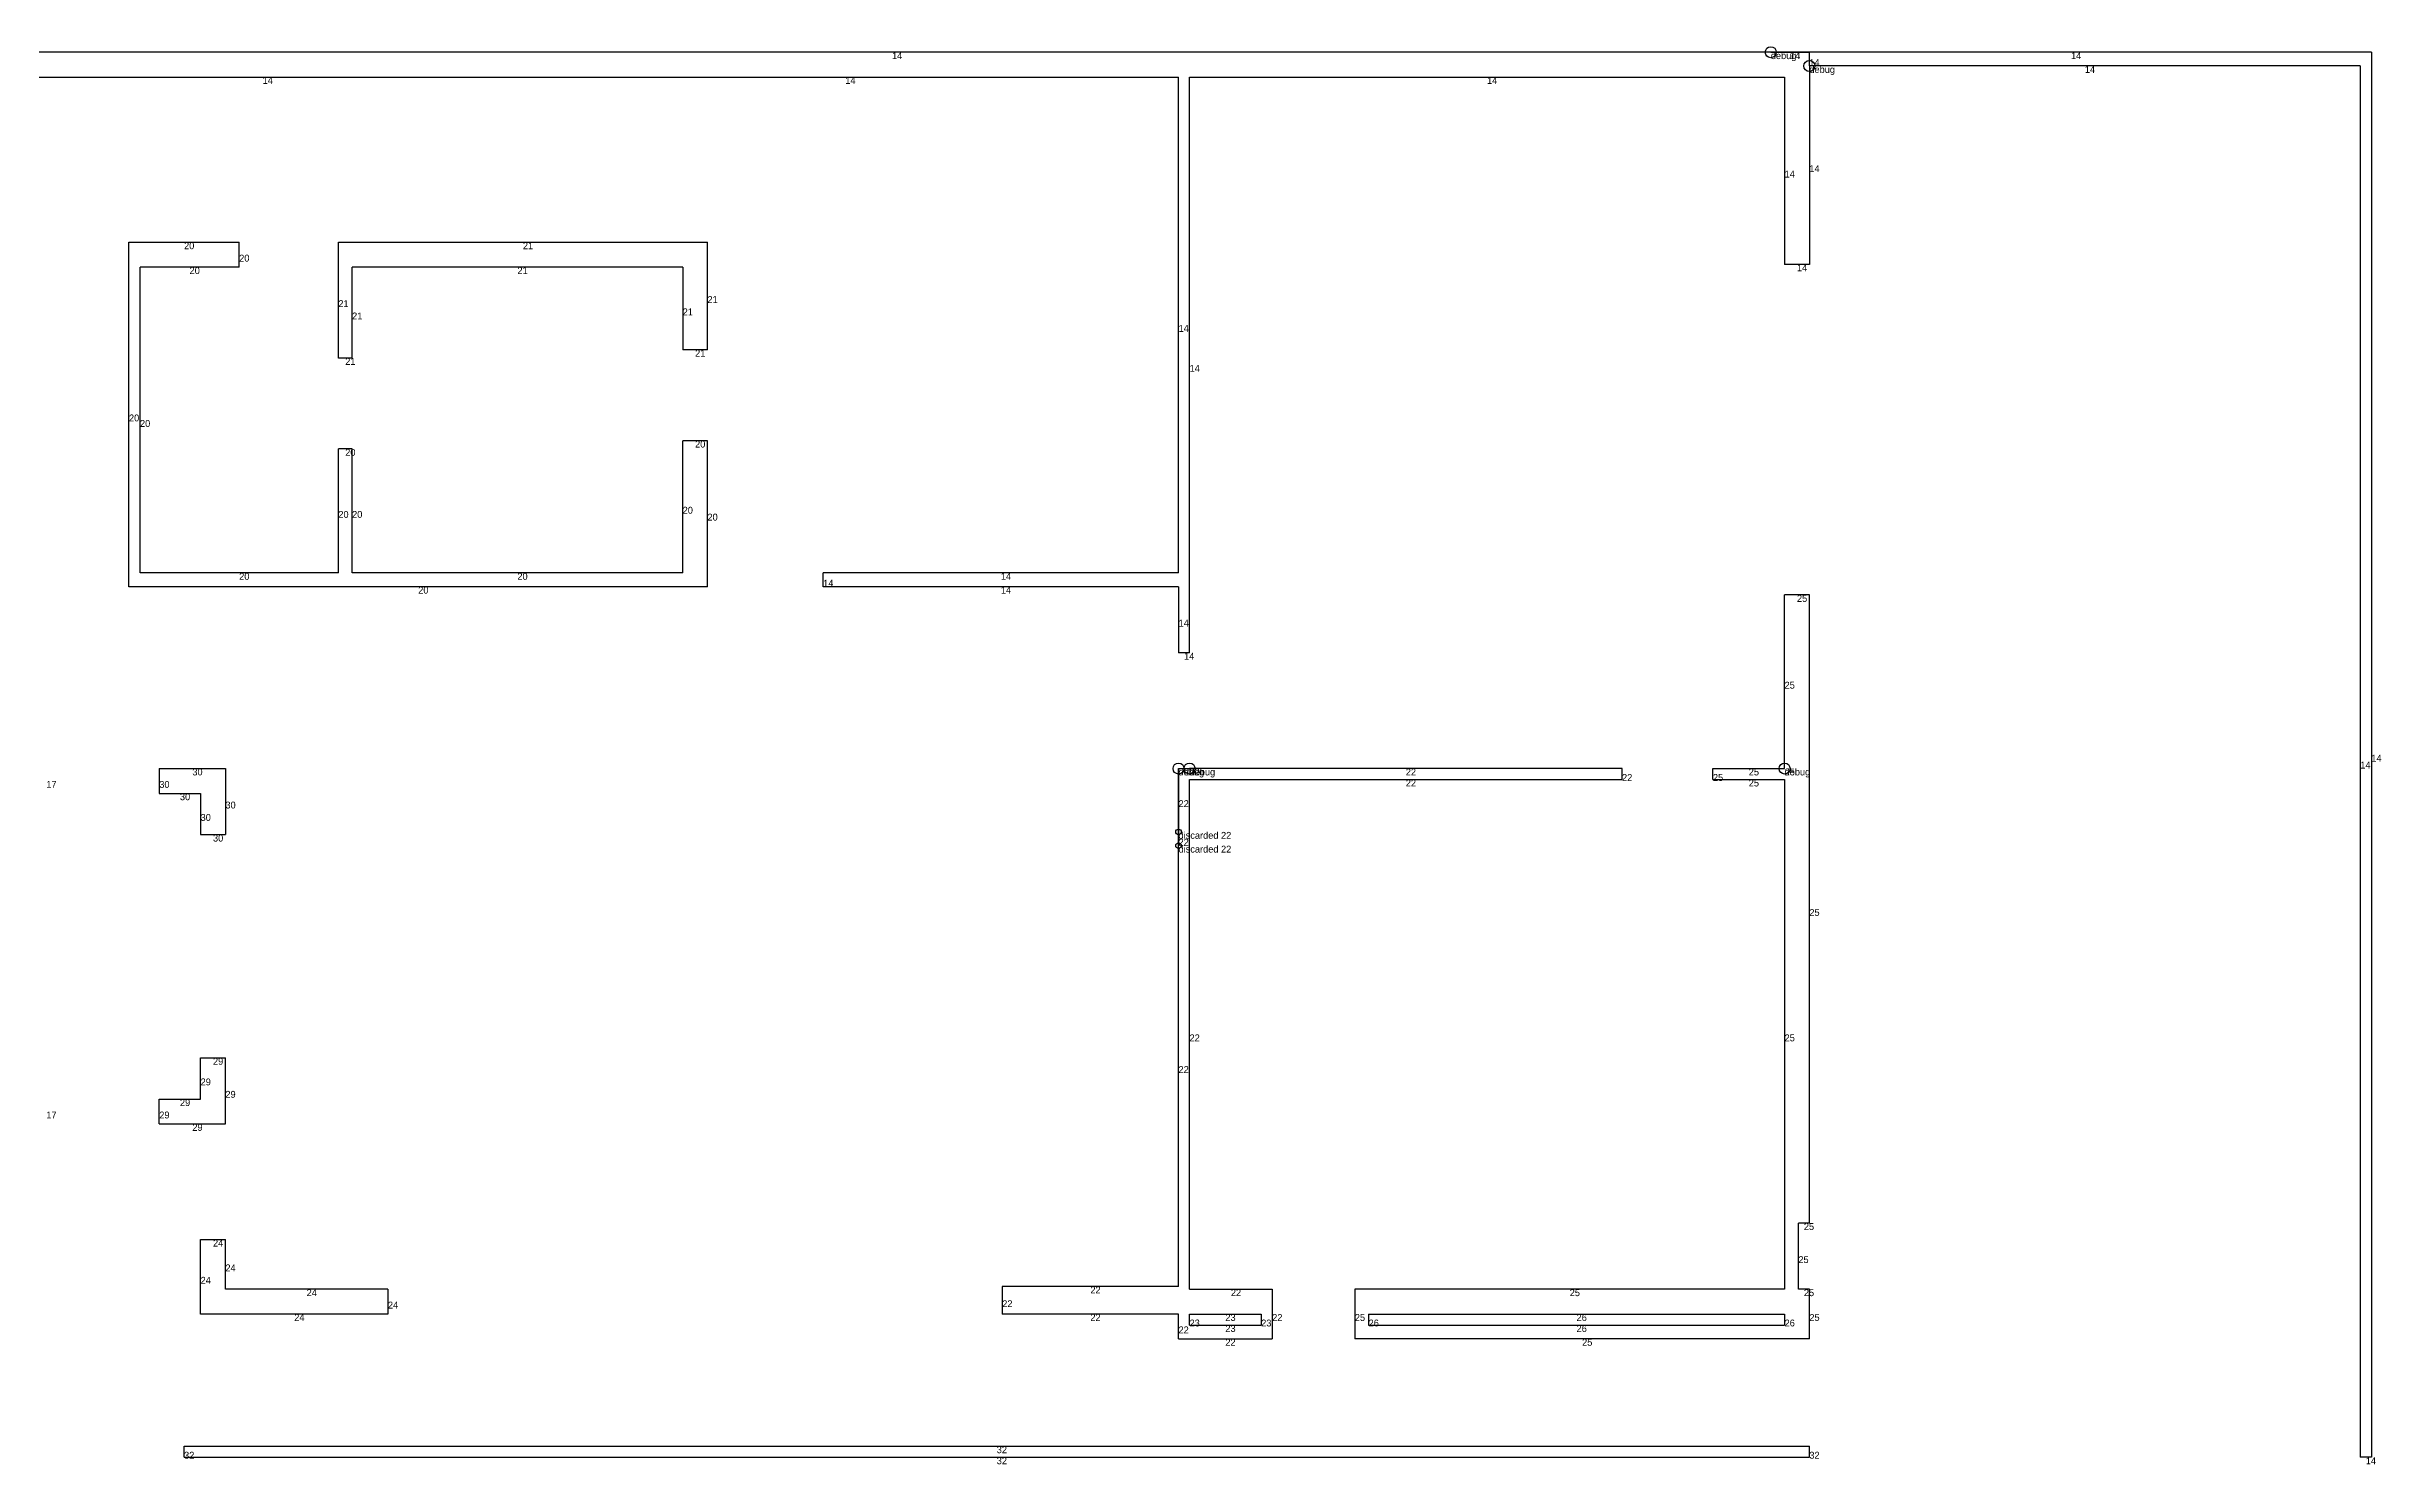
# Model space of a CAD drawing. Header units: metres. Extents: x 314798 to 316770, y 5902 to 6417.
# Drawn here: x 315922 to 316770, y 5902 to 6417 of the extents above; entities that cross this region are included whole.
import ezdxf

# ---------------------------------------------------------------- set-up
doc = ezdxf.new("R2010")
doc.units = ezdxf.units.M
doc.layers.add('WALL_DEBUG', color=7, linetype='Continuous')

msp = doc.modelspace()

# ---------------------------------------------------------------- linework, layer by layer
at = {"layer": 'debug', "color": 2}
for centre in [(316548, 6415), (316548, 6415), (316548, 6415), (316548, 6415), (316562, 6410), (316562, 6410), (316562, 6410), (316562, 6410), (316333, 6155), (316333, 6155), (316333, 6155), (316333, 6155), (316337, 6155), (316553, 6155)]:
    msp.add_circle(centre, 2, dxfattribs=at)
at = {"layer": 'debug', "color": 4}
for centre in [(316333, 6132), (316333, 6132), (316333, 6127)]:
    msp.add_circle(centre, 1, dxfattribs=at)
at = {"layer": 'WALL_DEBUG'}
for p, q in [((316548, 6415), (315910, 6415)), ((316548, 6415), (315910, 6415)), ((316548, 6415), (315910, 6415)), ((316548, 6415), (315910, 6415)), ((316548, 6415), (315910, 6415)), ((316766, 6415), (316548, 6415)), ((316548, 6415), (316562, 6415)), ((316766, 6415), (316548, 6415)), ((316548, 6415), (316562, 6415)), ((316766, 6415), (316548, 6415)), ((316548, 6415), (316562, 6415)), ((316766, 6415), (316548, 6415)), ((316548, 6415), (316562, 6415)), ((316766, 6415), (316548, 6415)), ((316548, 6415), (316562, 6415)), ((316562, 6410), (316562, 6415)), ((316562, 6410), (316562, 6415)), ((316562, 6410), (316562, 6415)), ((316562, 6410), (316562, 6415)), ((316562, 6410), (316562, 6415)), ((316762, 6410), (316562, 6410)), ((316562, 6410), (316562, 6338)), ((316762, 6410), (316562, 6410)), ((316562, 6410), (316562, 6338)), ((316762, 6410), (316562, 6410)), ((316562, 6410), (316562, 6338)), ((316762, 6410), (316562, 6410)), ((316562, 6410), (316562, 6338)), ((316762, 6410), (316562, 6410)), ((316562, 6410), (316562, 6338)), ((316762, 6410), (316762, 5905)), ((316762, 6410), (316762, 5905)), ((316762, 6410), (316762, 5905)), ((316762, 6410), (316762, 5905)), ((316762, 6410), (316762, 5905)), ((316766, 6415), (316766, 5905)), ((316766, 6415), (316766, 5905)), ((316766, 6415), (316766, 5905)), ((316766, 6415), (316766, 5905)), ((316766, 6415), (316766, 5905)), ((315910, 6406), (316091, 6406)), ((315910, 6406), (316091, 6406)), ((315910, 6406), (316091, 6406)), ((315910, 6406), (316091, 6406)), ((315910, 6406), (316091, 6406)), ((316091, 6406), (316333, 6406)), ((316091, 6406), (316333, 6406)), ((316091, 6406), (316333, 6406)), ((316091, 6406), (316333, 6406)), ((316091, 6406), (316333, 6406)), ((316333, 6226), (316333, 6406)), ((316333, 6226), (316333, 6406)), ((316333, 6226), (316333, 6406)), ((316333, 6226), (316333, 6406)), ((316333, 6226), (316333, 6406)), ((316337, 6197), (316337, 6406)), ((316337, 6406), (316553, 6406)), ((316337, 6197), (316337, 6406)), ((316337, 6406), (316553, 6406)), ((316337, 6197), (316337, 6406)), ((316337, 6406), (316553, 6406)), ((316337, 6197), (316337, 6406)), ((316337, 6406), (316553, 6406)), ((316337, 6197), (316337, 6406)), ((316337, 6406), (316553, 6406)), ((316553, 6406), (316553, 6338)), ((316553, 6406), (316553, 6338)), ((316553, 6406), (316553, 6338)), ((316553, 6406), (316553, 6338)), ((316553, 6406), (316553, 6338)), ((315952, 6221), (315952, 6346)), ((315952, 6346), (315992, 6346)), ((315952, 6221), (315952, 6346)), ((315952, 6346), (315992, 6346)), ((315952, 6221), (315952, 6346)), ((315952, 6346), (315992, 6346)), ((315952, 6221), (315952, 6346)), ((315952, 6346), (315992, 6346)), ((315952, 6221), (315952, 6346)), ((315952, 6346), (315992, 6346)), ((315992, 6337), (315992, 6346)), ((315992, 6337), (315992, 6346)), ((315992, 6337), (315992, 6346)), ((315992, 6337), (315992, 6346)), ((315992, 6337), (315992, 6346)), ((316028, 6304), (316028, 6346)), ((316028, 6346), (316162, 6346)), ((316028, 6304), (316028, 6346)), ((316028, 6346), (316162, 6346)), ((316028, 6304), (316028, 6346)), ((316028, 6346), (316162, 6346)), ((316028, 6304), (316028, 6346)), ((316028, 6346), (316162, 6346)), ((316028, 6304), (316028, 6346)), ((316028, 6346), (316162, 6346)), ((316162, 6307), (316162, 6346)), ((316162, 6307), (316162, 6346)), ((316162, 6307), (316162, 6346)), ((316162, 6307), (316162, 6346)), ((316162, 6307), (316162, 6346)), ((315956, 6226), (315956, 6337)), ((315992, 6337), (315956, 6337)), ((315956, 6226), (315956, 6337)), ((315992, 6337), (315956, 6337)), ((315956, 6226), (315956, 6337)), ((315992, 6337), (315956, 6337)), ((315956, 6226), (315956, 6337)), ((315992, 6337), (315956, 6337)), ((315956, 6226), (315956, 6337)), ((315992, 6337), (315956, 6337)), ((316033, 6304), (316033, 6337)), ((316153, 6337), (316033, 6337)), ((316033, 6304), (316033, 6337)), ((316153, 6337), (316033, 6337)), ((316033, 6304), (316033, 6337)), ((316153, 6337), (316033, 6337)), ((316033, 6304), (316033, 6337)), ((316153, 6337), (316033, 6337)), ((316033, 6304), (316033, 6337)), ((316153, 6337), (316033, 6337)), ((316153, 6337), (316153, 6307)), ((316153, 6337), (316153, 6307)), ((316153, 6337), (316153, 6307)), ((316153, 6337), (316153, 6307)), ((316153, 6337), (316153, 6307)), ((316562, 6338), (316553, 6338)), ((316562, 6338), (316553, 6338)), ((316562, 6338), (316553, 6338)), ((316562, 6338), (316553, 6338)), ((316562, 6338), (316553, 6338)), ((316162, 6307), (316153, 6307)), ((316162, 6307), (316153, 6307)), ((316162, 6307), (316153, 6307)), ((316162, 6307), (316153, 6307)), ((316162, 6307), (316153, 6307)), ((316033, 6304), (316028, 6304)), ((316033, 6304), (316028, 6304)), ((316033, 6304), (316028, 6304)), ((316033, 6304), (316028, 6304)), ((316033, 6304), (316028, 6304)), ((316153, 6226), (316153, 6274)), ((316162, 6274), (316153, 6274)), ((316153, 6226), (316153, 6274)), ((316162, 6274), (316153, 6274)), ((316153, 6226), (316153, 6274)), ((316162, 6274), (316153, 6274)), ((316153, 6226), (316153, 6274)), ((316162, 6274), (316153, 6274)), ((316153, 6226), (316153, 6274)), ((316162, 6274), (316153, 6274)), ((316162, 6221), (316162, 6274)), ((316162, 6221), (316162, 6274)), ((316162, 6221), (316162, 6274)), ((316162, 6221), (316162, 6274)), ((316162, 6221), (316162, 6274)), ((316028, 6226), (316028, 6271)), ((316033, 6271), (316028, 6271)), ((316028, 6226), (316028, 6271)), ((316033, 6271), (316028, 6271)), ((316028, 6226), (316028, 6271)), ((316033, 6271), (316028, 6271)), ((316028, 6226), (316028, 6271)), ((316033, 6271), (316028, 6271)), ((316028, 6226), (316028, 6271)), ((316033, 6271), (316028, 6271)), ((316033, 6226), (316033, 6271)), ((316033, 6226), (316033, 6271)), ((316033, 6226), (316033, 6271)), ((316033, 6226), (316033, 6271)), ((316033, 6226), (316033, 6271)), ((316162, 6221), (315952, 6221)), ((316162, 6221), (315952, 6221)), ((316162, 6221), (315952, 6221)), ((316162, 6221), (315952, 6221)), ((316162, 6221), (315952, 6221)), ((316028, 6226), (315956, 6226)), ((316028, 6226), (315956, 6226)), ((316028, 6226), (315956, 6226)), ((316028, 6226), (315956, 6226)), ((316028, 6226), (315956, 6226)), ((316153, 6226), (316033, 6226)), ((316153, 6226), (316033, 6226)), ((316153, 6226), (316033, 6226)), ((316153, 6226), (316033, 6226)), ((316153, 6226), (316033, 6226)), ((316204, 6221), (316204, 6226)), ((316333, 6226), (316204, 6226)), ((316204, 6221), (316204, 6226)), ((316333, 6226), (316204, 6226)), ((316204, 6221), (316204, 6226)), ((316333, 6226), (316204, 6226)), ((316204, 6221), (316204, 6226)), ((316333, 6226), (316204, 6226)), ((316204, 6221), (316204, 6226)), ((316333, 6226), (316204, 6226)), ((316333, 6221), (316204, 6221)), ((316333, 6221), (316204, 6221)), ((316333, 6221), (316204, 6221)), ((316333, 6221), (316204, 6221)), ((316333, 6221), (316204, 6221)), ((316333, 6221), (316333, 6197)), ((316333, 6221), (316333, 6197)), ((316333, 6221), (316333, 6197)), ((316333, 6221), (316333, 6197)), ((316333, 6221), (316333, 6197)), ((316553, 6155), (316553, 6218)), ((316562, 6218), (316553, 6218)), ((316553, 6155), (316553, 6218)), ((316562, 6218), (316553, 6218)), ((316553, 6155), (316553, 6218)), ((316562, 6218), (316553, 6218)), ((316553, 6155), (316553, 6218)), ((316562, 6218), (316553, 6218)), ((316553, 6155), (316553, 6218)), ((316562, 6218), (316553, 6218)), ((316562, 5990), (316562, 6218)), ((316562, 5990), (316562, 6218)), ((316562, 5990), (316562, 6218)), ((316562, 5990), (316562, 6218)), ((316562, 5990), (316562, 6218)), ((316337, 6197), (316333, 6197)), ((316337, 6197), (316333, 6197)), ((316337, 6197), (316333, 6197)), ((316337, 6197), (316333, 6197)), ((316337, 6197), (316333, 6197)), ((315963, 6155), (315987, 6155)), ((315963, 6155), (315963, 6146)), ((315963, 6155), (315987, 6155)), ((315963, 6155), (315963, 6146)), ((315963, 6155), (315987, 6155)), ((315963, 6155), (315963, 6146)), ((315963, 6155), (315987, 6155)), ((315963, 6155), (315963, 6146)), ((315963, 6155), (315987, 6155)), ((315963, 6155), (315963, 6146)), ((315987, 6155), (315987, 6131)), ((315987, 6155), (315987, 6131)), ((315987, 6155), (315987, 6131)), ((315987, 6155), (315987, 6131)), ((315987, 6155), (315987, 6131)), ((316333, 5967), (316333, 6155)), ((316333, 6155), (316337, 6155)), ((316333, 6155), (316333, 6132)), ((316333, 6155), (316333, 6127)), ((316333, 5967), (316333, 6155)), ((316333, 6155), (316333, 6132)), ((316333, 6155), (316333, 6127)), ((316333, 5967), (316333, 6155)), ((316333, 6155), (316333, 6132)), ((316333, 6155), (316333, 6127)), ((316333, 6155), (316337, 6155)), ((316333, 5967), (316333, 6155)), ((316333, 6155), (316333, 6132)), ((316333, 6155), (316333, 6127)), ((316333, 6155), (316337, 6155)), ((316333, 5967), (316333, 6155)), ((316333, 6155), (316333, 6132)), ((316333, 6155), (316333, 6127)), ((316333, 6155), (316337, 6155)), ((316494, 6155), (316337, 6155)), ((316337, 6155), (316337, 6155)), ((316494, 6155), (316337, 6155)), ((316494, 6155), (316337, 6155)), ((316494, 6155), (316337, 6155)), ((316494, 6155), (316337, 6155)), ((316494, 6151), (316494, 6155)), ((316494, 6151), (316494, 6155)), ((316494, 6151), (316494, 6155)), ((316494, 6151), (316494, 6155)), ((316494, 6151), (316494, 6155)), ((316527, 6151), (316527, 6155)), ((316527, 6155), (316553, 6155)), ((316527, 6151), (316527, 6155)), ((316527, 6155), (316553, 6155)), ((316527, 6151), (316527, 6155)), ((316527, 6155), (316553, 6155)), ((316527, 6151), (316527, 6155)), ((316527, 6155), (316553, 6155)), ((316527, 6151), (316527, 6155)), ((316527, 6155), (316553, 6155)), ((316553, 6155), (316553, 6155)), ((315963, 6146), (315978, 6146)), ((315963, 6146), (315978, 6146)), ((315963, 6146), (315978, 6146)), ((315963, 6146), (315978, 6146)), ((315963, 6146), (315978, 6146)), ((315978, 6146), (315978, 6131)), ((315978, 6146), (315978, 6131)), ((315978, 6146), (315978, 6131)), ((315978, 6146), (315978, 6131)), ((315978, 6146), (315978, 6131)), ((316337, 5966), (316337, 6151)), ((316337, 6151), (316494, 6151)), ((316337, 5966), (316337, 6151)), ((316337, 6151), (316494, 6151)), ((316337, 5966), (316337, 6151)), ((316337, 6151), (316494, 6151)), ((316337, 5966), (316337, 6151)), ((316337, 6151), (316494, 6151)), ((316337, 5966), (316337, 6151)), ((316337, 6151), (316494, 6151)), ((316527, 6151), (316553, 6151)), ((316527, 6151), (316553, 6151)), ((316527, 6151), (316553, 6151)), ((316527, 6151), (316553, 6151)), ((316527, 6151), (316553, 6151)), ((316553, 6151), (316553, 5966)), ((316553, 6151), (316553, 5966)), ((316553, 6151), (316553, 5966)), ((316553, 6151), (316553, 5966)), ((316553, 6151), (316553, 5966)), ((315978, 6131), (315987, 6131)), ((315978, 6131), (315987, 6131)), ((315978, 6131), (315987, 6131)), ((315978, 6131), (315987, 6131)), ((315978, 6131), (315987, 6131)), ((316333, 6127), (316333, 6132)), ((316333, 6127), (316333, 6132)), ((316333, 6127), (316333, 6132)), ((316333, 6127), (316333, 6132)), ((315978, 6035), (315978, 6050)), ((315978, 6050), (315987, 6050)), ((315978, 6035), (315978, 6050)), ((315978, 6050), (315987, 6050)), ((315978, 6035), (315978, 6050)), ((315978, 6050), (315987, 6050)), ((315978, 6035), (315978, 6050)), ((315978, 6050), (315987, 6050)), ((315978, 6035), (315978, 6050)), ((315978, 6050), (315987, 6050)), ((315987, 6026), (315987, 6050)), ((315987, 6026), (315987, 6050)), ((315987, 6026), (315987, 6050)), ((315987, 6026), (315987, 6050)), ((315987, 6026), (315987, 6050)), ((315963, 6026), (315963, 6035)), ((315963, 6035), (315978, 6035)), ((315963, 6026), (315963, 6035)), ((315963, 6035), (315978, 6035)), ((315963, 6026), (315963, 6035)), ((315963, 6035), (315978, 6035)), ((315963, 6026), (315963, 6035)), ((315963, 6035), (315978, 6035)), ((315963, 6026), (315963, 6035)), ((315963, 6035), (315978, 6035)), ((315963, 6026), (315987, 6026)), ((315963, 6026), (315987, 6026)), ((315963, 6026), (315987, 6026)), ((315963, 6026), (315987, 6026)), ((315963, 6026), (315987, 6026)), ((315978, 5957), (315978, 5984)), ((315978, 5984), (315987, 5984)), ((315978, 5957), (315978, 5984)), ((315978, 5984), (315987, 5984)), ((315978, 5957), (315978, 5984)), ((315978, 5984), (315987, 5984)), ((315978, 5957), (315978, 5984)), ((315978, 5984), (315987, 5984)), ((315978, 5957), (315978, 5984)), ((315978, 5984), (315987, 5984)), ((315987, 5966), (315987, 5984)), ((315987, 5966), (315987, 5984)), ((315987, 5966), (315987, 5984)), ((315987, 5966), (315987, 5984)), ((315987, 5966), (315987, 5984)), ((316562, 5990), (316558, 5990)), ((316558, 5966), (316558, 5990)), ((316562, 5990), (316558, 5990)), ((316558, 5966), (316558, 5990)), ((316562, 5990), (316558, 5990)), ((316558, 5966), (316558, 5990)), ((316562, 5990), (316558, 5990)), ((316558, 5966), (316558, 5990)), ((316562, 5990), (316558, 5990)), ((316558, 5966), (316558, 5990)), ((316333, 5967), (316269, 5967)), ((316269, 5967), (316269, 5957)), ((316333, 5967), (316269, 5967)), ((316269, 5967), (316269, 5957)), ((316333, 5967), (316269, 5967)), ((316269, 5967), (316269, 5957)), ((316333, 5967), (316269, 5967)), ((316269, 5967), (316269, 5957)), ((316333, 5967), (316269, 5967)), ((316269, 5967), (316269, 5957)), ((316046, 5966), (315987, 5966)), ((316046, 5966), (315987, 5966)), ((316046, 5966), (315987, 5966)), ((316046, 5966), (315987, 5966)), ((316046, 5966), (315987, 5966)), ((316046, 5966), (316046, 5957)), ((316046, 5966), (316046, 5957)), ((316046, 5966), (316046, 5957)), ((316046, 5966), (316046, 5957)), ((316046, 5966), (316046, 5957)), ((316337, 5966), (316367, 5966)), ((316337, 5966), (316367, 5966)), ((316337, 5966), (316367, 5966)), ((316337, 5966), (316367, 5966)), ((316337, 5966), (316367, 5966)), ((316367, 5966), (316367, 5948)), ((316367, 5966), (316367, 5948)), ((316367, 5966), (316367, 5948)), ((316367, 5966), (316367, 5948)), ((316367, 5966), (316367, 5948)), ((316553, 5966), (316397, 5966)), ((316397, 5966), (316397, 5948)), ((316553, 5966), (316397, 5966)), ((316397, 5966), (316397, 5948)), ((316553, 5966), (316397, 5966)), ((316397, 5966), (316397, 5948)), ((316553, 5966), (316397, 5966)), ((316397, 5966), (316397, 5948)), ((316553, 5966), (316397, 5966)), ((316397, 5966), (316397, 5948)), ((316562, 5966), (316558, 5966)), ((316562, 5966), (316558, 5966)), ((316562, 5966), (316558, 5966)), ((316562, 5966), (316558, 5966)), ((316562, 5966), (316558, 5966)), ((316562, 5948), (316562, 5966)), ((316562, 5948), (316562, 5966)), ((316562, 5948), (316562, 5966)), ((316562, 5948), (316562, 5966)), ((316562, 5948), (316562, 5966)), ((316046, 5957), (315978, 5957)), ((316046, 5957), (315978, 5957)), ((316046, 5957), (315978, 5957)), ((316046, 5957), (315978, 5957)), ((316046, 5957), (315978, 5957)), ((316333, 5957), (316269, 5957)), ((316333, 5957), (316269, 5957)), ((316333, 5957), (316269, 5957)), ((316333, 5957), (316269, 5957)), ((316333, 5957), (316269, 5957)), ((316333, 5948), (316333, 5957)), ((316333, 5948), (316333, 5957)), ((316333, 5948), (316333, 5957)), ((316333, 5948), (316333, 5957)), ((316333, 5948), (316333, 5957)), ((316337, 5953), (316337, 5957)), ((316337, 5957), (316363, 5957)), ((316337, 5953), (316337, 5957)), ((316337, 5957), (316363, 5957)), ((316337, 5953), (316337, 5957)), ((316337, 5957), (316363, 5957)), ((316337, 5953), (316337, 5957)), ((316337, 5957), (316363, 5957)), ((316337, 5953), (316337, 5957)), ((316337, 5957), (316363, 5957)), ((316337, 5953), (316363, 5953)), ((316337, 5953), (316363, 5953)), ((316337, 5953), (316363, 5953)), ((316337, 5953), (316363, 5953)), ((316337, 5953), (316363, 5953)), ((316363, 5957), (316363, 5953)), ((316363, 5957), (316363, 5953)), ((316363, 5957), (316363, 5953)), ((316363, 5957), (316363, 5953)), ((316363, 5957), (316363, 5953)), ((316402, 5957), (316553, 5957)), ((316402, 5957), (316402, 5953)), ((316402, 5957), (316553, 5957)), ((316402, 5957), (316402, 5953)), ((316402, 5957), (316553, 5957)), ((316402, 5957), (316402, 5953)), ((316402, 5957), (316553, 5957)), ((316402, 5957), (316402, 5953)), ((316402, 5957), (316553, 5957)), ((316402, 5957), (316402, 5953)), ((316402, 5953), (316553, 5953)), ((316402, 5953), (316553, 5953)), ((316402, 5953), (316553, 5953)), ((316402, 5953), (316553, 5953)), ((316402, 5953), (316553, 5953)), ((316553, 5957), (316553, 5953)), ((316553, 5957), (316553, 5953)), ((316553, 5957), (316553, 5953)), ((316553, 5957), (316553, 5953)), ((316553, 5957), (316553, 5953)), ((316333, 5948), (316367, 5948)), ((316333, 5948), (316367, 5948)), ((316333, 5948), (316367, 5948)), ((316333, 5948), (316367, 5948)), ((316333, 5948), (316367, 5948)), ((316562, 5948), (316397, 5948)), ((316562, 5948), (316397, 5948)), ((316562, 5948), (316397, 5948)), ((316562, 5948), (316397, 5948)), ((316562, 5948), (316397, 5948)), ((315972, 5905), (315972, 5909)), ((315972, 5909), (316562, 5909)), ((315972, 5905), (315972, 5909)), ((315972, 5909), (316562, 5909)), ((315972, 5905), (315972, 5909)), ((315972, 5909), (316562, 5909)), ((315972, 5905), (315972, 5909)), ((315972, 5909), (316562, 5909)), ((315972, 5905), (315972, 5909)), ((315972, 5909), (316562, 5909)), ((316562, 5905), (316562, 5909)), ((316562, 5905), (316562, 5909)), ((316562, 5905), (316562, 5909)), ((316562, 5905), (316562, 5909)), ((316562, 5905), (316562, 5909)), ((315972, 5905), (316562, 5905)), ((315972, 5905), (316562, 5905)), ((315972, 5905), (316562, 5905)), ((315972, 5905), (316562, 5905)), ((315972, 5905), (316562, 5905)), ((316766, 5905), (316762, 5905)), ((316766, 5905), (316762, 5905)), ((316766, 5905), (316762, 5905)), ((316766, 5905), (316762, 5905)), ((316766, 5905), (316762, 5905))]:
    msp.add_line(p, q, dxfattribs=at)

# ---------------------------------------------------------------- texts
at = {"layer": 'comp_debug_text', "char_height": 2.5, "attachment_point": 1}
for s, insert in [('14', (316229, 6415)), ('14', (316555, 6415)), ('14', (316562, 6412.5)), ('14', (316657, 6415)), ('14', (316662, 6410)), ('14', (316000.5, 6406)), ('14', (316212, 6406)), ('14', (316445, 6406)), ('14', (316562, 6374)), ('14', (316553, 6372)), ('20', (315972, 6346)), ('20', (315992, 6341.5)), ('21', (316095, 6346)), ('20', (315974, 6337)), ('21', (316093, 6337)), ('14', (316557.5, 6338)), ('21', (316028, 6325)), ('21', (316162, 6326.5)), ('21', (316033, 6320.5)), ('21', (316153, 6322)), ('14', (316333, 6316)), ('21', (316157.5, 6307)), ('21', (316030.5, 6304)), ('14', (316337, 6301.5)), ('20', (315952, 6283.5)), ('20', (315956, 6281.5)), ('20', (316157.5, 6274)), ('20', (316030.5, 6271)), ('20', (316028, 6248.5)), ('20', (316033, 6248.5)), ('20', (316153, 6250)), ('20', (316162, 6247.5)), ('20', (315992, 6226)), ('20', (316057, 6221)), ('20', (316093, 6226)), ('14', (316204, 6223.5)), ('14', (316268.5, 6226)), ('14', (316268.5, 6221)), ('25', (316557.5, 6218)), ('14', (316333, 6209)), ('14', (316335, 6197)), ('25', (316553, 6186.5)), ('30', (315975, 6155)), ('22', (316335, 6155)), ('22', (316337, 6155)), ('22', (316415.5, 6155)), ('22', (316494, 6153)), ('25', (316527, 6153)), ('25', (316540, 6155)), ('25', (316553, 6155)), ('14', (316762, 6157.5)), ('14', (316766, 6160)), ('17', (315922, 6150.5)), ('30', (315963, 6150.5)), ('30', (315970.5, 6146)), ('22', (316415.5, 6151)), ('25', (316540, 6151)), ('30', (315978, 6138.5)), ('30', (315987, 6143)), ('22', (316333, 6143.5)), ('30', (315982.5, 6131)), ('22', (316333, 6129.5)), ('25', (316562, 6104)), ('22', (316337, 6058.5)), ('25', (316553, 6058.5)), ('29', (315982.5, 6050)), ('22', (316333, 6047)), ('29', (315970.5, 6035)), ('29', (315978, 6042.5)), ('29', (315987, 6038)), ('17', (315922, 6030.5)), ('29', (315963, 6030.5)), ('29', (315975, 6026)), ('24', (315982.5, 5984)), ('25', (316560, 5990)), ('24', (315987, 5975)), ('25', (316558, 5978)), ('24', (315978, 5970.5)), ('22', (316301, 5967)), ('24', (316016.5, 5966)), ('24', (316046, 5961.5)), ('22', (316269, 5962)), ('22', (316352, 5966)), ('25', (316475, 5966)), ('25', (316560, 5966)), ('24', (316012, 5957)), ('22', (316301, 5957)), ('22', (316333, 5952.5)), ('23', (316337, 5955)), ('23', (316350, 5957)), ('23', (316350, 5953)), ('23', (316363, 5955)), ('22', (316367, 5957)), ('25', (316397, 5957)), ('26', (316402, 5955)), ('26', (316477.5, 5957)), ('26', (316477.5, 5953)), ('26', (316553, 5955)), ('25', (316562, 5957)), ('22', (316350, 5948)), ('25', (316479.5, 5948)), ('32', (315972, 5907)), ('32', (316267, 5909)), ('32', (316562, 5907)), ('32', (316267, 5905)), ('14', (316764, 5905))]:
    msp.add_mtext(s, dxfattribs=dict(at, insert=insert))
at = {"layer": 'debug', "char_height": 2.5, "attachment_point": 1}
for s, insert in [('debug', (316548, 6415)), ('debug', (316548, 6415)), ('debug', (316548, 6415)), ('debug', (316548, 6415)), ('debug', (316562, 6410)), ('debug', (316562, 6410)), ('debug', (316562, 6410)), ('debug', (316562, 6410)), ('debug', (316333, 6155)), ('debug', (316333, 6155)), ('debug', (316333, 6155)), ('debug', (316333, 6155)), ('debug', (316337, 6155)), ('debug', (316553, 6155)), ('discarded 22', (316333, 6132)), ('discarded 22', (316333, 6132)), ('discarded 22', (316333, 6127))]:
    msp.add_mtext(s, dxfattribs=dict(at, insert=insert))

doc.saveas('drawing.dxf')
